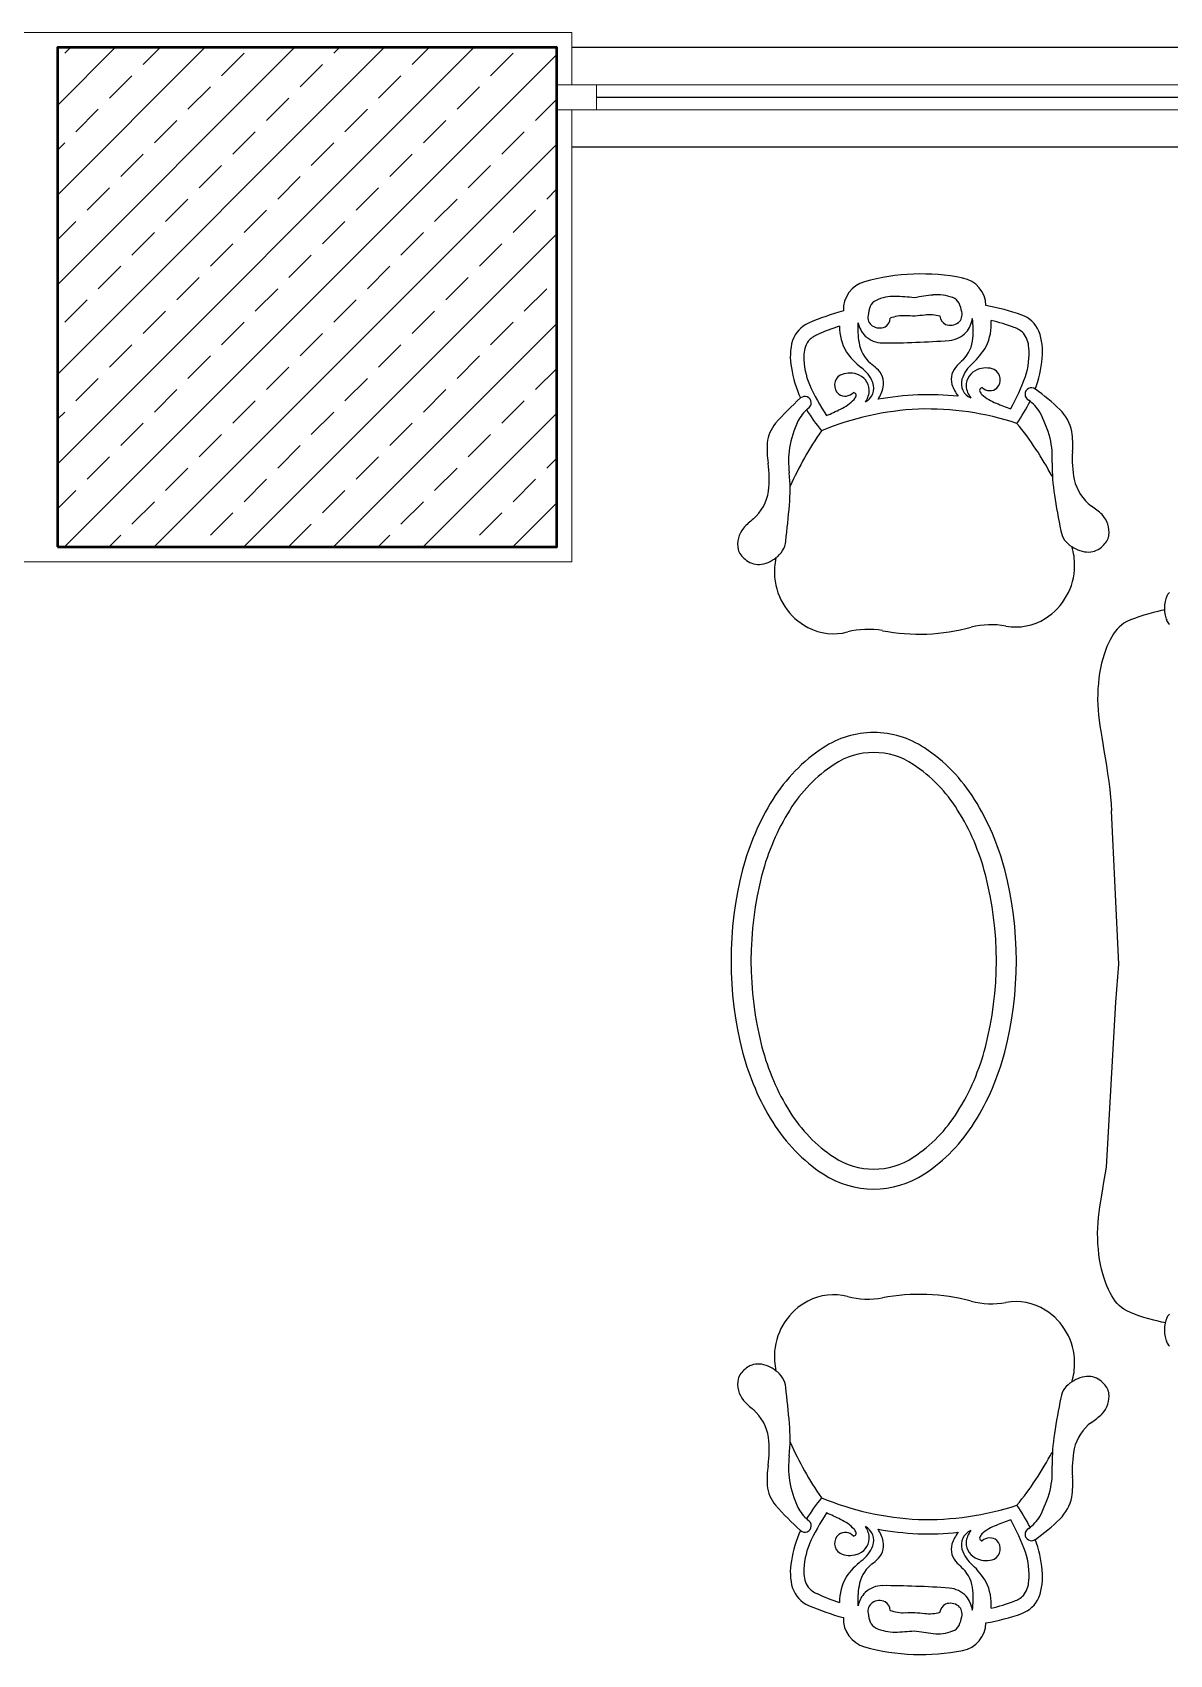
# Model space of a CAD drawing. Header units: millimetres. Extents: x 1443065 to 1517367, y 3763150 to 3779068.
# Drawn here: x 1477789 to 1478016.8, y 3770093.7 to 3770418.5 of the extents above; entities that cross this region are included whole.
import ezdxf

# ---------------------------------------------------------------- set-up
doc = ezdxf.new("R2010")
doc.units = ezdxf.units.MM
for name, color, linetype in [('1 tefriş 2', 8, 'Continuous'), ('m-DOG_gor', 8, 'Continuous'), ('m-TAR_duvar', 8, 'Continuous')]:
    doc.layers.add(name, color=color, linetype=linetype)
for name, color, linetype, lineweight in [('MERDIVEN', 4, 'Continuous', 20), ('SIVA', 3, 'Continuous', 9), ('TASIYICI', 170, 'Continuous', 50)]:
    doc.layers.add(name, color=color, linetype=linetype, lineweight=lineweight)

msp = doc.modelspace()

# ---------------------------------------------------------------- hatches: boundary and pattern name
at = {"layer": 'm-TAR_duvar'}
h = msp.add_hatch(dxfattribs=at)
h.set_pattern_fill('ANSI33', color=256, scale=2)
h.set_pattern_definition([(45, (55132.096, -87954.948), (-8.98025612, 8.98025612), []), (45, (55141.077, -87954.948), (-8.98025612, 8.98025612), [6.35, -3.175])])
h.paths.add_polyline_path([(1477794.05, 3770315.63), (1477894.05, 3770315.63), (1477894.05, 3770415.63), (1477794.05, 3770415.63)])

# ---------------------------------------------------------------- linework, layer by layer
at = {"layer": '1 tefriş 2'}
for p, q in [((1478014.45, 3770302.57), (1478013.6, 3770302.36)), ((1478015.13, 3770302.74), (1478014.45, 3770302.57)), ((1478015.59, 3770302.85), (1478015.13, 3770302.74)), ((1478015.77, 3770302.9), (1478015.59, 3770302.85)), ((1478006.69, 3770299.44), (1478006.29, 3770299.02)), ((1478007.14, 3770299.83), (1478006.69, 3770299.44)), ((1478007.65, 3770300.19), (1478007.14, 3770299.83)), ((1478008.24, 3770300.53), (1478007.65, 3770300.19)), ((1478008.94, 3770300.86), (1478008.24, 3770300.53)), ((1478009.74, 3770301.18), (1478008.94, 3770300.86)), ((1478010.66, 3770301.5), (1478009.74, 3770301.18)), ((1478011.65, 3770301.81), (1478010.66, 3770301.5)), ((1478012.65, 3770302.1), (1478011.65, 3770301.81)), ((1478013.6, 3770302.36), (1478012.65, 3770302.1)), ((1478004.57, 3770296.23), (1478004.25, 3770295.52)), ((1478004.9, 3770296.89), (1478004.57, 3770296.23)), ((1478005.23, 3770297.5), (1478004.9, 3770296.89)), ((1478005.58, 3770298.06), (1478005.23, 3770297.5)), ((1478005.92, 3770298.56), (1478005.58, 3770298.06)), ((1478006.29, 3770299.02), (1478005.92, 3770298.56)), ((1478003.41, 3770293.09), (1478003.18, 3770292.18)), ((1478003.67, 3770293.95), (1478003.41, 3770293.09)), ((1478003.95, 3770294.76), (1478003.67, 3770293.95)), ((1478004.25, 3770295.52), (1478003.95, 3770294.76)), ((1478002.79, 3770290.22), (1478002.65, 3770289.19)), ((1478002.97, 3770291.22), (1478002.79, 3770290.22)), ((1478003.18, 3770292.18), (1478002.97, 3770291.22)), ((1478002.45, 3770287.07), (1478002.4, 3770286)), ((1478002.53, 3770288.14), (1478002.45, 3770287.07)), ((1478002.65, 3770289.19), (1478002.53, 3770288.14)), ((1478002.4, 3770286), (1478002.39, 3770284.93)), ((1478002.39, 3770284.93), (1478002.41, 3770283.88)), ((1478002.41, 3770283.88), (1478002.46, 3770282.84)), ((1478002.46, 3770282.84), (1478002.56, 3770281.81)), ((1478002.56, 3770281.81), (1478002.68, 3770280.76)), ((1478002.68, 3770280.76), (1478002.83, 3770279.68)), ((1478002.83, 3770279.68), (1478003, 3770278.56)), ((1478003, 3770278.56), (1478003.2, 3770277.37)), ((1478003.2, 3770277.37), (1478003.41, 3770276.1)), ((1478003.41, 3770276.1), (1478003.64, 3770274.73)), ((1478003.64, 3770274.73), (1478003.89, 3770273.26)), ((1478003.89, 3770273.26), (1478004.14, 3770271.71)), ((1478004.14, 3770271.71), (1478004.38, 3770270.11)), ((1478004.38, 3770270.11), (1478004.61, 3770268.49)), ((1478004.61, 3770268.49), (1478004.81, 3770266.91)), ((1478004.81, 3770266.91), (1478004.97, 3770265.38)), ((1478004.97, 3770265.38), (1478005.09, 3770263.94)), ((1478005.09, 3770263.94), (1478005.16, 3770262.64)), ((1478006.66, 3770231.9), (1478005.16, 3770262.64)), ((1478006.06, 3770224.34), (1478006.66, 3770231.9)), ((1478004.14, 3770191.3), (1478006.06, 3770224.34)), ((1478003.64, 3770188.27), (1478003.89, 3770189.74)), ((1478003.89, 3770189.74), (1478004.14, 3770191.3)), ((1478003, 3770184.44), (1478003.2, 3770185.63)), ((1478003.2, 3770185.63), (1478003.41, 3770186.9)), ((1478003.41, 3770186.9), (1478003.64, 3770188.27)), ((1478002.68, 3770182.24), (1478002.83, 3770183.32)), ((1478002.83, 3770183.32), (1478003, 3770184.44)), ((1478002.39, 3770178.07), (1478002.41, 3770179.13)), ((1478002.41, 3770179.13), (1478002.46, 3770180.16)), ((1478002.46, 3770180.16), (1478002.56, 3770181.2)), ((1478002.56, 3770181.2), (1478002.68, 3770182.24)), ((1478002.4, 3770177), (1478002.39, 3770178.07)), ((1478002.45, 3770175.93), (1478002.4, 3770177)), ((1478002.53, 3770174.86), (1478002.45, 3770175.93)), ((1478002.65, 3770173.81), (1478002.53, 3770174.86)), ((1478002.79, 3770172.78), (1478002.65, 3770173.81)), ((1478002.97, 3770171.78), (1478002.79, 3770172.78)), ((1478003.18, 3770170.82), (1478002.97, 3770171.78)), ((1478003.41, 3770169.91), (1478003.18, 3770170.82)), ((1478003.67, 3770169.05), (1478003.41, 3770169.91)), ((1478003.95, 3770168.24), (1478003.67, 3770169.05)), ((1478004.25, 3770167.48), (1478003.95, 3770168.24)), ((1478004.57, 3770166.77), (1478004.25, 3770167.48)), ((1478004.9, 3770166.11), (1478004.57, 3770166.77)), ((1478005.23, 3770165.5), (1478004.9, 3770166.11)), ((1478005.58, 3770164.95), (1478005.23, 3770165.5)), ((1478005.92, 3770164.44), (1478005.58, 3770164.95)), ((1478006.29, 3770163.98), (1478005.92, 3770164.44)), ((1478006.69, 3770163.56), (1478006.29, 3770163.98)), ((1478007.14, 3770163.17), (1478006.69, 3770163.56)), ((1478007.65, 3770162.81), (1478007.14, 3770163.17)), ((1478008.24, 3770162.47), (1478007.65, 3770162.81)), ((1478008.94, 3770162.14), (1478008.24, 3770162.47)), ((1478009.74, 3770161.82), (1478008.94, 3770162.14)), ((1478010.66, 3770161.5), (1478009.74, 3770161.82)), ((1478011.65, 3770161.19), (1478010.66, 3770161.5)), ((1478012.65, 3770160.9), (1478011.65, 3770161.19)), ((1478013.62, 3770160.64), (1478012.65, 3770160.9)), ((1478014.48, 3770160.42), (1478013.62, 3770160.64)), ((1478015.19, 3770160.25), (1478014.48, 3770160.42)), ((1478015.68, 3770160.13), (1478015.19, 3770160.25)), ((1478015.9, 3770160.08), (1478015.68, 3770160.13))]:
    msp.add_line(p, q, dxfattribs=at)
for centre, radius, start, end in [((1477957.26, 3770363.02), 5.79, 105.5086, 182.692), ((1477967.09, 3770327.6), 42.55, 92.1501, 105.5086), ((1477967.1, 3770327.6), 42.55, 78.809, 92.1675), ((1477974.23, 3770363.66), 5.79, 1.6256, 78.809), ((1477958.97, 3770362.7), 2.35, 114.1463, 156.7366), ((1477961.64, 3770357.11), 8.55, 88.5886, 115.1574), ((1477959.02, 3770299.34), 66.38, 84.2527, 87.5594), ((1477977.27, 3770300.02), 66.38, 96.7582, 100.0649), ((1477970.31, 3770357.44), 8.55, 69.1602, 95.729), ((1477972.56, 3770363.21), 2.35, 27.581, 70.1713), ((1477968.72, 3770361.61), 6.51, 8.4987, 24.4725), ((1477963.9, 3770315.53), 48.82, 104.7441, 113.4574), ((1477958.45, 3770361.44), 2.07, 168.154, 234.1096), ((1477962.92, 3770361.39), 6.51, 159.8451, 175.8189), ((1477958.62, 3770361.38), 2.2, 304.3196, 357.8169), ((1477963.41, 3770354.41), 7.36, 86.5684, 110.6256), ((1477961.81, 3770238.43), 123.35, 88.1407, 89.05), ((1477979.08, 3770239.08), 123.35, 95.2676, 96.1769), ((1477968.75, 3770354.61), 7.36, 73.692, 97.7492), ((1477973, 3770361.93), 2.2, 186.5007, 239.998), ((1477973.17, 3770361.99), 2.07, 310.208, 16.1636), ((1477971.72, 3770362.05), 5.63, 320.4459, 351.8166), ((1477962.5, 3770358.93), 14.97, 353.7043, 8.9162), ((1477971.19, 3770315.8), 48.82, 70.8602, 79.5735), ((1477985.08, 3770356.22), 6.09, 24.1995, 69.7004), ((1477947, 3770354.78), 6.09, 114.6172, 160.1181), ((1477947.96, 3770353.62), 4.68, 112.3728, 139.3156), ((1477960.66, 3770327.42), 33.79, 107.1661, 115.3723), ((1477960.99, 3770359.67), 10.3, 179.8166, 209.624), ((1477969.31, 3770359.19), 14.97, 175.4014, 190.6133), ((1477959.89, 3770361.61), 5.63, 192.501, 223.8717), ((1477958.73, 3770362.2), 2.86, 238.4472, 293.1509), ((1477972.82, 3770362.73), 2.86, 251.1667, 305.8704), ((1477972.3, 3770361.98), 5.14, 274.1465, 317.0253), ((1477970.77, 3770360.04), 10.3, 334.6936, 4.501), ((1477973.53, 3770327.9), 33.79, 68.9453, 77.1515), ((1477984.21, 3770354.98), 4.68, 45.002, 71.9448), ((1477983.68, 3770355.22), 4.92, 1.8411, 38.6037), ((1477979.43, 3770354.65), 11.92, 353.3143, 19.9353), ((1477952.75, 3770353.64), 11.92, 164.3823, 191.0033), ((1477948.48, 3770353.9), 4.92, 145.7139, 182.4765), ((1477964.78, 3770363.62), 15.63, 215.3621, 231.4487), ((1477961.23, 3770357.33), 6.69, 187.7216, 229.2771), ((1477959.32, 3770361.49), 5.14, 227.2923, 270.1711), ((1477960.18, 3770473.13), 116.79, 269.5812, 272.8565), ((1477963.03, 3770473.24), 116.79, 271.4611, 274.7364), ((1477970.7, 3770357.69), 6.69, 315.0405, 356.596), ((1477966.69, 3770363.69), 15.63, 312.8689, 328.9555), ((1477974.11, 3770354.15), 14.54, 341.8937, 4.8707), ((1477964.32, 3770355.08), 23.56, 189.0655, 204.4829), ((1477958.1, 3770353.54), 14.54, 179.4469, 202.4239), ((1477951, 3770345.84), 6.87, 21.7366, 53.9857), ((1477912.78, 3770297.99), 69.93, 49.5864, 50.9111), ((1477976.9, 3770349.05), 3.83, 133.2595, 195.4324), ((1478023.49, 3770302.16), 69.93, 133.4065, 134.7312), ((1477981.77, 3770347), 6.87, 130.3319, 162.581), ((1477980.05, 3770346.78), 4.55, 69.2674, 112.372), ((1477967.79, 3770355.21), 23.56, 339.8347, 355.2521), ((1477952.05, 3770347.89), 2.34, 122.2917, 229.7686), ((1477952.73, 3770345.75), 4.55, 71.9456, 115.0502), ((1477953.17, 3770346.72), 3.5, 4.0343, 73.8891), ((1477954.44, 3770347.31), 3.13, 297.3276, 20.1691), ((1477955.7, 3770348.25), 3.83, 348.8852, 51.0581), ((1477978.22, 3770348.2), 3.13, 164.1485, 246.99), ((1477979.54, 3770347.71), 3.5, 110.4285, 180.2833), ((1477980.56, 3770348.96), 2.34, 314.549, 62.0259), ((1477943.08, 3770366.15), 47.79, 331.2698, 339.7796), ((1477983.79, 3770300.17), 60.93, 132.1795, 138.8771), ((1477943.73, 3770344.34), 1.29, 298.8916, 131.1367), ((1477988.13, 3770367.85), 47.79, 204.538, 213.0478), ((1477951.82, 3770347.93), 2.24, 234.9783, 317.3432), ((1477947.3, 3770351.05), 8.73, 294.2023, 316.4093), ((1477953.34, 3770345.64), 0.788, 34.4105, 80.6705), ((1477951.76, 3770346.5), 2.38, 321.9436, 340.9961), ((1477953.51, 3770345.89), 0.519, 340.9961, 21.5818), ((1477952.37, 3770346.99), 4.29, 325.0026, 359.7194), ((1477950.97, 3770349.67), 8.76, 328.1831, 345.7468), ((1477969.23, 3770284.7), 61.31, 92.6434, 100.1632), ((1477968.19, 3770284.66), 61.31, 84.1544, 91.6742), ((1477981.51, 3770350.82), 8.76, 198.5708, 216.1345), ((1477980.32, 3770348.04), 4.29, 184.5982, 219.315), ((1477979.26, 3770346.86), 0.519, 162.7358, 203.3215), ((1477979.45, 3770346.62), 0.788, 103.6471, 149.9071), ((1477980.97, 3770347.6), 2.38, 203.3215, 222.374), ((1477985.06, 3770352.48), 8.73, 227.9083, 250.1153), ((1477980.79, 3770349.03), 2.24, 226.9744, 309.3393), ((1477989.13, 3770346.06), 1.29, 53.1809, 245.426), ((1477981.9, 3770336.42), 10.79, 34.2982, 51.6713), ((1477961.2, 3770307.31), 49.06, 46.7202, 54.1846), ((1477951.66, 3770335.28), 10.79, 132.6463, 150.0194), ((1477975.65, 3770361.91), 36.79, 210.9663, 218.9941), ((1477969.21, 3770285.14), 58.01, 92.671, 112.4524), ((1477926.06, 3770392.73), 55.5, 293.3703, 296.567), ((1477968.18, 3770285.1), 58.01, 71.8652, 91.6466), ((1478003.11, 3770395.63), 55.5, 247.7506, 250.9473), ((1477955.98, 3770361.16), 36.79, 325.3235, 333.3513), ((1477964.46, 3770329.02), 29.6, 16.1934, 27.0843), ((1477987.7, 3770336.26), 9.83, 13.7893, 43.4951), ((1477943.32, 3770335.57), 7.16, 139.3081, 174.1515), ((1477969.61, 3770329.21), 29.6, 157.2333, 168.1242), ((1478002.84, 3770300.19), 67.82, 145.3435, 156.1214), ((1477933.51, 3770297.58), 67.82, 28.1962, 38.9741), ((1477977.14, 3770336.07), 20.27, 355.7893, 7.1688), ((1477956.44, 3770335.29), 20.27, 177.1488, 188.5283), ((1477958.97, 3770332.71), 18.5, 171.9508, 187.4475), ((1477974.81, 3770333.31), 18.5, 356.8701, 12.3668), ((1477914.65, 3770329.14), 21.97, 353.4987, 8.2339), ((1478027.65, 3770331.49), 34.37, 178.6545, 189.4023), ((1478019.27, 3770333.08), 21.97, 176.0837, 190.8189), ((1477906.42, 3770326.92), 34.37, 354.9153, 5.6631), ((1478006.81, 3770331.1), 9.36, 193.2251, 232.6986), ((1477927.23, 3770328.1), 9.36, 311.619, 351.0925), ((1478165.46, 3770352.67), 173.8, 188.8665, 191.2601), ((1477767.4, 3770337.66), 173.8, 353.0575, 355.4511), ((1477991.57, 3770309.41), 17.16, 46.983, 56.1336), ((1477935.54, 3770315.95), 5.26, 141.2268, 190.4339), ((1477944.06, 3770307.62), 17.16, 128.184, 137.3346), ((1477999.43, 3770318.36), 5.26, 353.8837, 43.0908), ((1477935.43, 3770317.07), 4.51, 303.1613, 354.7437), ((1477999.46, 3770319.48), 4.51, 189.5739, 241.1563), ((1478000.73, 3770320.48), 6.03, 234.6214, 269.1199), ((1477984.4, 3770311.79), 13.38, 359.4578, 16.3584), ((1478000.51, 3770318.42), 3.97, 271.8055, 316.9727), ((1478000.81, 3770318.69), 3.96, 311.0747, 346.9131), ((1477934.14, 3770316.18), 3.96, 197.4045, 233.2429), ((1477934.46, 3770315.93), 3.97, 227.3449, 272.5121), ((1477934.09, 3770317.97), 6.03, 275.1977, 309.6962), ((1477951.03, 3770310.54), 13.38, 167.9592, 184.8598), ((1477950.21, 3770310.47), 12.56, 184.8598, 242.1992), ((1477985.22, 3770311.79), 12.56, 302.1184, 359.4578), ((1478018.43, 3770304.56), 2.44, 132.33, 155.547), ((1478023.18, 3770303.17), 7.42, 169.3329, 190.6671), ((1478020.27, 3770303.72), 4.45, 155.547, 169.3329), ((1477949.51, 3770309.15), 11.06, 242.1992, 284.7181), ((1477966.09, 3770341.15), 43.18, 272.8113, 284.7181), ((1477981.13, 3770283.9), 16.01, 79.5995, 104.7181), ((1477986.02, 3770310.52), 11.06, 259.5995, 302.1184), ((1478020.27, 3770302.63), 4.45, 190.6671, 204.453), ((1478018.43, 3770301.79), 2.44, 204.453, 227.67), ((1477956.39, 3770282.97), 16.01, 79.5995, 104.7181), ((1477967.07, 3770341.18), 43.18, 259.5995, 271.5063), ((1477957.54, 3770259.95), 18.36, 90, 123.5341), ((1477957.54, 3770259.95), 18.36, 56.4659, 90), ((1477966.2, 3770246.87), 34.05, 123.5341, 147.9946), ((1477957.54, 3770259.95), 14.36, 90, 123.5341), ((1477957.54, 3770259.95), 14.36, 56.4659, 90), ((1477948.87, 3770246.87), 34.05, 32.0054, 56.4659), ((1477966.2, 3770246.87), 30.05, 123.5341, 147.9946), ((1477948.87, 3770246.87), 30.05, 32.0054, 56.4659), ((1477980, 3770238.24), 50.32, 147.9946, 165.4857), ((1477935.07, 3770238.24), 50.32, 14.5143, 32.0054), ((1477980, 3770238.24), 46.32, 147.9946, 165.4857), ((1477935.07, 3770238.24), 46.32, 14.5143, 32.0054), ((1478001.86, 3770232.59), 72.9, 165.4857, 194.5143), ((1477913.21, 3770232.59), 72.9, 345.4857, 14.5143), ((1478001.86, 3770232.59), 68.9, 165.4857, 194.5143), ((1477913.21, 3770232.59), 68.9, 345.4857, 14.5143), ((1477980, 3770226.93), 46.32, 194.5143, 212.0054), ((1477935.07, 3770226.93), 46.32, 327.9946, 345.4857), ((1477980, 3770226.93), 50.32, 194.5143, 212.0054), ((1477935.07, 3770226.93), 50.32, 327.9946, 345.4857), ((1477966.2, 3770218.3), 30.05, 212.0054, 236.4659), ((1477948.87, 3770218.3), 30.05, 303.5341, 327.9946), ((1477966.2, 3770218.3), 34.05, 212.0054, 236.4659), ((1477948.87, 3770218.3), 34.05, 303.5341, 327.9946), ((1477957.54, 3770205.23), 14.36, 236.4659, 303.5341), ((1477957.54, 3770205.23), 18.36, 236.4659, 303.5341), ((1477950.21, 3770153.34), 12.56, 117.8008, 175.1402), ((1477949.51, 3770154.66), 11.06, 75.2819, 117.8008), ((1477956.39, 3770180.84), 16.01, 255.2819, 280.4005), ((1477967.07, 3770122.62), 43.18, 88.4937, 100.4005), ((1477966.09, 3770122.66), 43.18, 75.2819, 87.1887), ((1477981.13, 3770179.91), 16.01, 255.2819, 280.4005), ((1477986.02, 3770153.28), 11.06, 57.8816, 100.4005), ((1477985.22, 3770152.02), 12.56, 0.5422, 57.8816), ((1478023.18, 3770158.65), 7.42, 169.3329, 190.6671), ((1478020.27, 3770159.2), 4.45, 155.547, 169.3329), ((1478018.43, 3770160.03), 2.44, 132.33, 155.547), ((1478020.27, 3770158.1), 4.45, 190.6671, 204.453), ((1477951.03, 3770153.27), 13.38, 175.1402, 192.0408), ((1478018.43, 3770157.27), 2.44, 204.453, 227.67), ((1477934.14, 3770147.63), 3.96, 126.7571, 162.5955), ((1477934.46, 3770147.88), 3.97, 87.4879, 132.6551), ((1477934.09, 3770145.84), 6.03, 50.3038, 84.8023), ((1477935.43, 3770146.74), 4.51, 5.2563, 56.8387), ((1477984.4, 3770152.01), 13.38, 343.6416, 0.5422), ((1477935.54, 3770147.86), 5.26, 169.5661, 218.7732), ((1477767.4, 3770126.15), 173.8, 4.5489, 6.9425), ((1477999.46, 3770144.33), 4.51, 118.8437, 170.4261), ((1478000.73, 3770143.33), 6.03, 90.8801, 125.3786), ((1478000.51, 3770145.39), 3.97, 43.0273, 88.1945), ((1478000.81, 3770145.11), 3.96, 13.0869, 48.9253), ((1477944.06, 3770156.19), 17.16, 222.6654, 231.816), ((1478165.46, 3770111.14), 173.8, 168.7399, 171.1335), ((1477999.43, 3770145.45), 5.26, 316.9092, 6.1163), ((1477927.23, 3770135.71), 9.36, 8.9075, 48.381), ((1478006.81, 3770132.71), 9.36, 127.3014, 166.7749), ((1477991.57, 3770154.4), 17.16, 303.8664, 313.017), ((1477914.65, 3770134.67), 21.97, 351.7661, 6.5013), ((1477906.42, 3770136.88), 34.37, 354.3369, 5.0847), ((1478027.65, 3770132.31), 34.37, 170.5977, 181.3455), ((1478002.84, 3770163.62), 67.82, 203.8786, 214.6565), ((1477933.51, 3770166.23), 67.82, 321.0259, 331.8038), ((1478019.27, 3770130.72), 21.97, 169.1811, 183.9163), ((1477956.44, 3770128.52), 20.27, 171.4717, 182.8512), ((1477958.97, 3770131.09), 18.5, 172.5525, 188.0492), ((1477974.81, 3770130.5), 18.5, 347.6332, 3.1299), ((1477943.32, 3770128.24), 7.16, 185.8485, 220.6919), ((1477969.61, 3770134.59), 29.6, 191.8758, 202.7667), ((1477977.14, 3770127.74), 20.27, 352.8312, 4.2107), ((1477975.65, 3770101.9), 36.79, 141.0059, 149.0337), ((1477969.21, 3770178.67), 58.01, 247.5476, 267.329), ((1477964.46, 3770134.79), 29.6, 332.9157, 343.8066), ((1477987.7, 3770127.55), 9.83, 316.5049, 346.2107), ((1477983.79, 3770163.64), 60.93, 221.1229, 227.8205), ((1477951.66, 3770128.53), 10.79, 209.9806, 227.3537), ((1477988.13, 3770095.96), 47.79, 146.9522, 155.462), ((1477926.06, 3770071.08), 55.5, 63.433, 66.6297), ((1477947.3, 3770112.75), 8.73, 43.5907, 65.7977), ((1477968.18, 3770178.71), 58.01, 268.3534, 288.1348), ((1477955.98, 3770102.64), 36.79, 26.6487, 34.6765), ((1477981.9, 3770127.39), 10.79, 308.3287, 325.7018), ((1477961.2, 3770156.5), 49.06, 305.8154, 313.2798), ((1477964.32, 3770108.73), 23.56, 155.5171, 170.9345), ((1477943.73, 3770119.46), 1.29, 228.8633, 61.1084), ((1477952.05, 3770115.92), 2.34, 130.2314, 237.7083), ((1477951.82, 3770115.87), 2.24, 42.6568, 125.0217), ((1477953.34, 3770118.17), 0.788, 279.3295, 325.5895), ((1477951.76, 3770117.31), 2.38, 19.0039, 38.0564), ((1477953.51, 3770117.91), 0.519, 338.4182, 19.0039), ((1477954.44, 3770116.5), 3.13, 339.8309, 62.6724), ((1477952.37, 3770116.82), 4.29, 0.2806, 34.9974), ((1477969.23, 3770179.11), 61.31, 259.8368, 267.3566), ((1477950.97, 3770114.14), 8.76, 14.2532, 31.8169), ((1477968.19, 3770179.14), 61.31, 268.3258, 275.8456), ((1477981.51, 3770112.99), 8.76, 143.8655, 161.4292), ((1477978.22, 3770115.6), 3.13, 113.01, 195.8515), ((1477980.32, 3770115.77), 4.29, 140.685, 175.4018), ((1477980.97, 3770116.21), 2.38, 137.626, 156.6785), ((1477985.06, 3770111.33), 8.73, 109.8847, 132.0917), ((1478003.11, 3770068.17), 55.5, 109.0527, 112.2494), ((1477943.08, 3770097.66), 47.79, 20.2204, 28.7302), ((1477989.13, 3770117.75), 1.29, 114.574, 306.8191), ((1477958.1, 3770110.26), 14.54, 157.5761, 180.5531), ((1477953.17, 3770117.09), 3.5, 286.1109, 355.9657), ((1477951, 3770117.97), 6.87, 306.0143, 338.2634), ((1477955.7, 3770115.56), 3.83, 308.9419, 11.1148), ((1477976.9, 3770114.76), 3.83, 164.5676, 226.7405), ((1477981.77, 3770116.81), 6.87, 197.419, 229.6681), ((1477979.54, 3770116.09), 3.5, 179.7167, 249.5715), ((1477979.26, 3770116.94), 0.519, 156.6785, 197.2642), ((1477979.45, 3770117.18), 0.788, 210.0929, 256.3529), ((1477980.79, 3770114.78), 2.24, 50.6607, 133.0256), ((1477980.56, 3770114.84), 2.34, 297.9741, 45.451), ((1477974.11, 3770109.66), 14.54, 355.1293, 18.1063), ((1477967.79, 3770108.59), 23.56, 4.7479, 20.1653), ((1477952.75, 3770110.16), 11.92, 168.9967, 195.6177), ((1477952.73, 3770118.06), 4.55, 244.9498, 288.0544), ((1477964.78, 3770100.19), 15.63, 128.5513, 144.6379), ((1477961.23, 3770106.47), 6.69, 130.7229, 172.2784), ((1477912.78, 3770165.82), 69.93, 309.0889, 310.4136), ((1478023.49, 3770161.65), 69.93, 225.2688, 226.5935), ((1477966.69, 3770100.12), 15.63, 31.0445, 47.1311), ((1477980.05, 3770117.03), 4.55, 247.628, 290.7326), ((1477948.48, 3770109.91), 4.92, 177.5235, 214.2861), ((1477960.99, 3770104.14), 10.3, 150.376, 180.1834), ((1477970.7, 3770106.12), 6.69, 3.404, 44.9595), ((1477970.77, 3770103.77), 10.3, 355.499, 25.3064), ((1477983.68, 3770108.58), 4.92, 321.3963, 358.1589), ((1477979.43, 3770109.16), 11.92, 340.0647, 6.6857), ((1477947, 3770109.03), 6.09, 199.8819, 245.3828), ((1477947.96, 3770110.19), 4.68, 220.6844, 247.6272), ((1477960.66, 3770136.39), 33.79, 244.6277, 252.8339), ((1477969.31, 3770104.62), 14.97, 169.3867, 184.5986), ((1477959.89, 3770102.2), 5.63, 136.1283, 167.499), ((1477959.32, 3770102.32), 5.14, 89.8289, 132.7077), ((1477958.73, 3770101.61), 2.86, 66.8491, 121.5528), ((1477960.18, 3769990.67), 116.79, 87.1435, 90.4188), ((1477963.03, 3769990.57), 116.79, 85.2636, 88.5389), ((1477972.3, 3770101.83), 5.14, 42.9747, 85.8535), ((1477971.72, 3770101.75), 5.63, 8.1834, 39.5541), ((1477962.5, 3770104.87), 14.97, 351.0838, 6.2957), ((1477984.21, 3770108.82), 4.68, 288.0552, 314.998), ((1477985.08, 3770107.59), 6.09, 290.2996, 335.8005), ((1477963.9, 3770148.28), 48.82, 246.5426, 255.2559), ((1477958.45, 3770102.37), 2.07, 125.8904, 191.846), ((1477962.92, 3770102.42), 6.51, 184.1811, 200.1549), ((1477958.62, 3770102.42), 2.2, 2.1831, 55.6804), ((1477963.41, 3770109.4), 7.36, 249.3744, 273.4316), ((1477961.81, 3770225.38), 123.35, 270.95, 271.8593), ((1477979.08, 3770224.73), 123.35, 263.8231, 264.7324), ((1477968.75, 3770109.2), 7.36, 262.2508, 286.308), ((1477973, 3770101.88), 2.2, 120.002, 173.4993), ((1477972.82, 3770101.07), 2.86, 54.1296, 108.8333), ((1477973.17, 3770101.81), 2.07, 343.8364, 49.792), ((1477968.72, 3770102.2), 6.51, 335.5275, 351.5013), ((1477971.19, 3770148), 48.82, 280.4265, 289.1398), ((1477973.53, 3770135.9), 33.79, 282.8485, 291.0547), ((1477957.26, 3770100.79), 5.79, 177.308, 254.4914), ((1477958.97, 3770101.11), 2.35, 203.2634, 245.8537), ((1477961.64, 3770106.7), 8.55, 244.8426, 271.4114), ((1477959.02, 3770164.47), 66.38, 272.4406, 275.7473), ((1477977.27, 3770163.78), 66.38, 259.9351, 263.2418), ((1477970.31, 3770106.37), 8.55, 264.271, 290.8398), ((1477972.56, 3770100.59), 2.35, 289.8287, 332.419), ((1477974.23, 3770100.15), 5.79, 281.191, 358.3744), ((1477967.09, 3770136.21), 42.55, 254.4914, 267.8499), ((1477967.1, 3770136.21), 42.55, 267.8325, 281.191)]:
    msp.add_arc(centre, radius, start, end, dxfattribs=at)
at = {"layer": 'm-DOG_gor', "linetype": 'Continuous'}
for p, q in [((1478691.05, 3770415.52), (1477897.05, 3770415.52)), ((1478686.05, 3770405.52), (1477902.05, 3770405.52)), ((1478691.05, 3770395.52), (1477897.05, 3770395.52))]:
    msp.add_line(p, q, dxfattribs=at)
at = {"layer": 'MERDIVEN'}
for points in [[(1477894.05, 3770403.02), (1477902.05, 3770403.02), (1477902.05, 3770408.02), (1477894.05, 3770408.02)], [(1477902.05, 3770403.02), (1478686.05, 3770403.02), (1478686.05, 3770408.02), (1477902.05, 3770408.02)]]:
    msp.add_lwpolyline(points, close=True, dxfattribs=at)
at = {"layer": 'SIVA'}
for points in [[(1477681.05, 3770408.13), (1477681.05, 3770418.52), (1477897.05, 3770418.52), (1477897.05, 3770408.02)], [(1477897.05, 3770403.02), (1477897.05, 3770312.52), (1477681.05, 3770312.52), (1477681.05, 3770403.13)]]:
    msp.add_lwpolyline(points, dxfattribs=at)
at = {"layer": 'TASIYICI'}
msp.add_lwpolyline([(1477794.05, 3770315.52), (1477894.05, 3770315.52), (1477894.05, 3770415.52), (1477794.05, 3770415.52)], close=True, dxfattribs=at)

doc.saveas('drawing.dxf')
